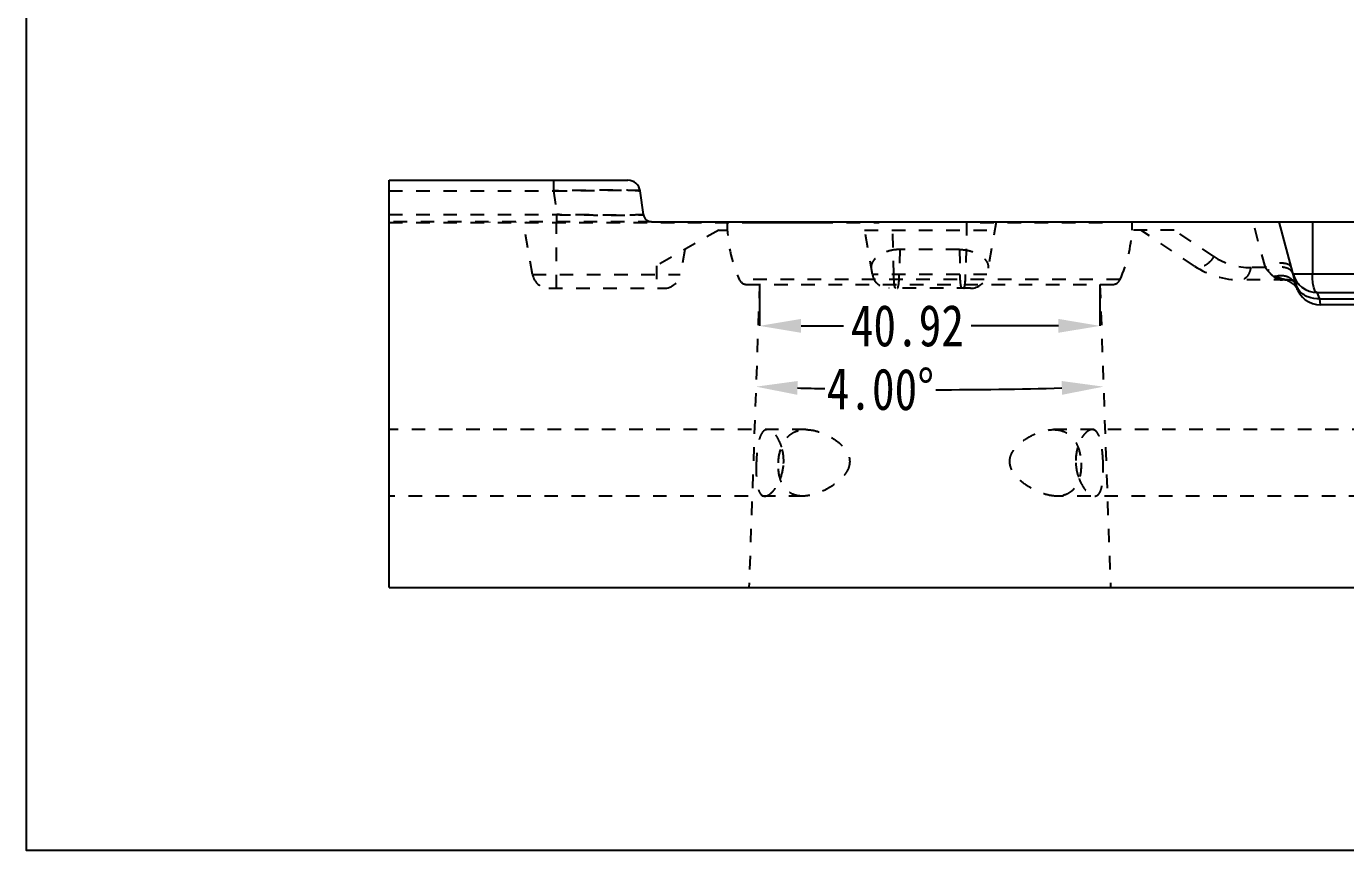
# Model space of a CAD drawing. Header units: millimetres. Extents: x 780 to 4422, y -1506 to 1268.
# Drawn here: x 1799.7 to 1958.3, y -810.9 to -711.7 of the extents above; entities that cross this region are included whole.
import ezdxf

# ---------------------------------------------------------------- set-up
doc = ezdxf.new("R2010")
doc.units = ezdxf.units.MM
doc.header["$LTSCALE"] = 16.335
doc.header["$PDMODE"] = 3
doc.header["$PDSIZE"] = 0.3125
doc.linetypes.add('HIDDEN', pattern=[0.2, 0.1, -0.1])
doc.layers.get('0').update_dxf_attribs({"linetype": 'CONTINUOUS'})
doc.layers.get('Defpoints').update_dxf_attribs({"linetype": 'CONTINUOUS'})
doc.layers.add('DEFAULT_2', color=8, linetype='HIDDEN')
doc.styles.get("Standard").update_dxf_attribs({"font": 'txt', "width": 0.8})
doc.dimstyles.get("Standard").update_dxf_attribs({"dimtxt": 0.15625, "dimasz": 0.1875, "dimexe": 0.125, "dimexo": 0.0625, "dimtad": 0, "dimtih": 1, "dimtoh": 1, "dimdsep": 46, "dimtxsty": 'Standard', "dimcen": 0.09, "dimadec": 0, "dimazin": 0, "dimtp": 0.01, "dimtm": 0.01, "dimtfac": 1, "dimtofl": 0, "dimtmove": 0, "dimatfit": 3, "dimfxl": 0, "dimtolj": 1, "dimarcsym": 0})

# ---------------------------------------------------------------- blocks, each defined once
blk = doc.blocks.new('*D280')
at = {"color": 4, "lineweight": -2}
for start, end in [(268.47859, 268.79351), (270.06976, 271.52141)]:
    blk.add_arc((1908.26, -156.85), 598.6, start, end, dxfattribs=at)
at = {"color": 4}
for points in [[(1892.34, -756.06), (1892.39, -754.4), (1887.37, -755.08)], [(1924.12, -754.4), (1924.17, -756.06), (1929.15, -755.08)]]:
    blk.add_solid(points, dxfattribs=at)
at = {"layer": 'Defpoints', "color": 0}
for p in [(1887.79, -742.78), (1928.72, -742.78), (1915.22, -755.4), (1886.52, -779.25), (1929.99, -779.25)]:
    blk.add_point(p, dxfattribs=at)
at = {"color": 6, "insert": (1902.32, -755.41), "char_height": 5, "attachment_point": 5, "rotation": 359.4316}
blk.add_mtext('\\A1;4.00°', dxfattribs=at)
blk = doc.blocks.new('*D336')
at = {"color": 4, "lineweight": -2}
for p, q in [((1887.79, -742.78), (1887.79, -747.77)), ((1928.72, -742.78), (1928.72, -747.77)), ((1892.79, -747.77), (1897.9, -747.77)), ((1923.72, -747.77), (1913.24, -747.77))]:
    blk.add_line(p, q, dxfattribs=at)
at = {"color": 4}
for points in [[(1892.79, -746.93), (1892.79, -748.6), (1887.79, -747.77)], [(1923.72, -746.93), (1923.72, -748.6), (1928.72, -747.77)]]:
    blk.add_solid(points, dxfattribs=at)
at = {"layer": 'Defpoints', "color": 0}
for p in [(1887.79, -742.78), (1928.72, -742.78), (1887.79, -747.77)]:
    blk.add_point(p, dxfattribs=at)
at = {"color": 6, "insert": (1905.57, -747.77), "char_height": 5, "attachment_point": 5}
blk.add_mtext('\\A1;40.92', dxfattribs=at)

msp = doc.modelspace()

# ---------------------------------------------------------------- linework, layer by layer
at = {"color": 7, "linetype": 'Continuous'}
for p, q in [((1843.256, -779.247), (1843.256, -730.247)), ((1843.256, -730.247), (1871.952, -730.247)), ((1873.838, -734.386), (1873.438, -731.538)), ((1874.828, -735.247), (2041.684, -735.247)), ((1886.987, -735.247), (1886.987, -735.347)), ((1886.987, -735.347), (1894.987, -735.347)), ((1888.091, -735.247), (1888.091, -735.347)), ((1894.987, -735.247), (1894.987, -735.347)), ((1952.34, -743.023), (1950.256, -735.247)), ((1954.256, -735.247), (1954.256, -741.523)), ((1951.938, -741.523), (1964.574, -741.523)), ((1954.836, -743.747), (1961.677, -743.747)), ((1955.157, -744.497), (1954.836, -743.747)), ((1955.157, -744.497), (1961.355, -744.497)), ((1955.238, -745.247), (1955.157, -744.497)), ((1961.275, -745.247), (1955.238, -745.247)), ((1843.256, -779.247), (2073.256, -779.247))]:
    msp.add_line(p, q, dxfattribs=at)
msp.add_lwpolyline([(1799.657, -377.234), (2208.081, -377.234), (2208.081, -810.894), (1799.657, -810.894)], close=True)
for centre, radius, start, end in [((1871.952, -731.747), 1.5, 8, 90), ((1874.828, -734.247), 1, 188, 270), ((1954.836, -740.747), 3, 195, 270), ((1955.238, -742.247), 3, 195, 270), ((1954.384, -742.14), 2.204, 203.23554, 214.96577), ((1954.412, -742.121), 2.238, 214.94941, 217.59684)]:
    msp.add_arc(centre, radius, start, end, dxfattribs=at)
for points, knots in [([(1954.837, -743.747), (1954.793, -743.747), (1954.694, -743.715), (1954.582, -743.581), (1954.49, -743.384), (1954.41, -743.12), (1954.345, -742.793), (1954.274, -742.255), (1954.257, -741.824), (1954.256, -741.523)], [0, 0, 0, 0, 0.0550608, 0.1214999, 0.2105357, 0.3250036, 0.4642683, 0.6258124, 1, 1, 1, 1]), ([(1955.157, -744.497), (1954.674, -744.533), (1953.932, -744.434), (1953.104, -743.98), (1952.774, -743.662), (1952.639, -743.487)], [0, 0, 0, 0, 0.5180712, 0.7640381, 1, 1, 1, 1])]:
    msp.add_open_spline(points, degree=3, knots=knots, dxfattribs=at)
at = {"layer": 'DEFAULT_2', "color": 8, "linetype": 'HIDDEN'}
for p, q in [((1863.04, -730.247), (1863.04, -731.538)), ((1843.256, -731.538), (1863.04, -731.538)), ((1863.04, -731.538), (1863.44, -734.386)), ((1843.256, -734.386), (1863.44, -734.386)), ((1874.828, -735.247), (1843.256, -735.247)), ((1843.256, -735.347), (1886.987, -735.347)), ((1853.455, -735.347), (1853.455, -735.247)), ((1855.348, -735.247), (1855.348, -735.347)), ((1858.442, -735.247), (1858.442, -735.347)), ((1860.51, -741.594), (1859.391, -735.247)), ((1859.671, -735.247), (1859.677, -735.297)), ((1859.684, -735.347), (1859.671, -735.247)), ((1859.677, -735.297), (1859.684, -735.347)), ((1863.391, -743.247), (1863.391, -735.247)), ((1863.44, -735.247), (1863.44, -734.386)), ((1867.941, -735.247), (1867.955, -735.347)), ((1894.987, -735.347), (1902.177, -735.347)), ((1901.375, -741.594), (1900.256, -735.247)), ((1902.164, -735.247), (1902.177, -735.347)), ((1903.935, -741.594), (1903.81, -735.247)), ((1912.69, -735.247), (1912.569, -741.594)), ((1914.348, -735.247), (1914.336, -735.347)), ((1914.336, -735.347), (1929.526, -735.347)), ((1916.256, -735.247), (1915.137, -741.594)), ((1921.526, -735.347), (1921.526, -735.247)), ((1928.421, -735.247), (1928.421, -735.347)), ((1929.526, -735.247), (1929.526, -735.347)), ((1948.608, -740.765), (1947.129, -735.247)), ((1882.891, -736.247), (1875.391, -740.533)), ((1882.891, -736.247), (1883.92, -736.247)), ((1900.433, -736.247), (1916.08, -736.247)), ((1937.646, -736.247), (1932.587, -736.247)), ((1940.102, -740.567), (1933.621, -736.247)), ((1942.407, -739.421), (1937.646, -736.247)), ((1878.803, -738.583), (1878.272, -741.594)), ((1904.672, -738.583), (1904.607, -741.594)), ((1911.841, -738.583), (1904.672, -738.583)), ((1911.841, -738.583), (1911.906, -741.594)), ((1875.391, -740.533), (1875.391, -743.247)), ((1860.51, -741.594), (1878.272, -741.594)), ((1931.148, -742.188), (1885.365, -742.188)), ((1915.137, -741.594), (1901.375, -741.594)), ((1948.608, -740.765), (1946.844, -740.765)), ((1862.48, -743.247), (1876.302, -743.247)), ((1886.283, -742.784), (1930.23, -742.784)), ((1913.167, -743.247), (1903.345, -743.247)), ((1951.265, -742.247), (1945.649, -742.247)), ((1893.357, -760.247), (1843.256, -760.247)), ((1993.357, -760.247), (1923.155, -760.247)), ((1892.965, -768.247), (1843.256, -768.247)), ((1992.965, -768.247), (1923.548, -768.247))]:
    msp.add_line(p, q, dxfattribs=at)
at = {"layer": 'DEFAULT_2', "color": 2, "linetype": 'HIDDEN'}
for p, q in [((1887.795, -742.784), (1886.522, -779.247)), ((1928.718, -742.784), (1929.991, -779.247))]:
    msp.add_line(p, q, dxfattribs=at)
at = {"layer": 'DEFAULT_2', "color": 8, "linetype": 'HIDDEN'}
for centre, radius, start, end in [((1900.976, -735.247), 17.085, 180, 203.96948), ((1942.472, -722.922), 42.367, 196.91156, 197.05296), ((1916.993, -735.422), 15.616, 356.97169, 0.64221), ((1917.077, -735.424), 15.532, 356.96184, 0.65206), ((1915.536, -735.247), 17.085, 336.03052, 356.64451), ((1945.649, -732.247), 10, 236.30993, 270), ((1946.844, -732.765), 8, 236.30975, 270.00018), ((1862.48, -741.247), 2, 190, 270), ((1876.302, -741.247), 2, 270, 350), ((1886.283, -741.779), 1.005, 203.96948, 270), ((1903.345, -741.247), 2, 190, 270), ((1913.167, -741.247), 2, 270, 350), ((1930.23, -741.779), 1.005, 270, 336.03052), ((1952.961, -737.71), 5.319, 215.05652, 220.2198), ((1952.944, -737.723), 5.296, 215.0465, 220.2363), ((1950.655, -744.247), 2, 23.57818, 90), ((1951.265, -744.247), 2, 44.427, 90), ((1954.313, -742.172), 2.126, 195.0283, 203.2049), ((1884.697, -763.992), 6.007, 339.13343, 356.71257), ((1884.962, -764.005), 5.741, 356.69288, 357.58308), ((1931.55, -764.005), 5.741, 182.41692, 183.30712)]:
    msp.add_arc(centre, radius, start, end, dxfattribs=at)
for points, knots in [([(1873.438, -731.538), (1873.437, -731.533), (1873.414, -731.525), (1873.379, -731.518), (1873.314, -731.509), (1873.227, -731.502), (1873.115, -731.494), (1872.918, -731.485), (1872.613, -731.475), (1872.179, -731.466), (1871.657, -731.459), (1871.051, -731.455), (1870.369, -731.454), (1869.615, -731.456), (1868.49, -731.461), (1866.968, -731.476), (1865.042, -731.502), (1863.716, -731.525), (1863.04, -731.538)], [0, 0, 0, 0, 0.0016144, 0.0054096, 0.0115186, 0.0199587, 0.0307297, 0.0438186, 0.0768195, 0.1186834, 0.1690473, 0.2274239, 0.2932806, 0.3659586, 0.4447598, 0.6175485, 0.8050511, 1, 1, 1, 1]), ([(1863.04, -731.538), (1863.716, -731.525), (1865.042, -731.502), (1866.968, -731.476), (1868.491, -731.461), (1869.616, -731.456), (1870.369, -731.454), (1871.052, -731.455), (1871.657, -731.459), (1872.18, -731.466), (1872.614, -731.475), (1872.918, -731.485), (1873.115, -731.494), (1873.227, -731.502), (1873.314, -731.509), (1873.379, -731.518), (1873.414, -731.525), (1873.437, -731.533), (1873.438, -731.538)], [0, 0, 0, 0, 0.1949408, 0.3824747, 0.5553005, 0.6341141, 0.706789, 0.7726345, 0.8309976, 0.8813398, 0.923191, 0.956183, 0.9692689, 0.9800385, 0.9884788, 0.9945889, 0.9983852, 1, 1, 1, 1]), ([(1873.838, -734.386), (1873.839, -734.39), (1873.814, -734.395), (1873.785, -734.4), (1873.72, -734.405), (1873.637, -734.41), (1873.526, -734.415), (1873.332, -734.422), (1873.029, -734.428), (1872.596, -734.434), (1872.075, -734.439), (1871.469, -734.441), (1870.786, -734.442), (1870.03, -734.441), (1868.903, -734.437), (1867.376, -734.428), (1865.446, -734.41), (1864.117, -734.395), (1863.44, -734.386)], [0, 0, 0, 0, 0.0012619, 0.004786, 0.0106559, 0.0188798, 0.0294572, 0.0423748, 0.0751025, 0.1167926, 0.1670815, 0.2254839, 0.291444, 0.3643034, 0.4433368, 0.6167054, 0.8046739, 1, 1, 1, 1]), ([(1863.44, -734.386), (1864.118, -734.395), (1865.448, -734.41), (1867.38, -734.428), (1868.908, -734.437), (1870.036, -734.441), (1870.791, -734.442), (1871.474, -734.441), (1872.079, -734.439), (1872.599, -734.434), (1873.031, -734.428), (1873.333, -734.422), (1873.527, -734.415), (1873.637, -734.41), (1873.72, -734.405), (1873.786, -734.4), (1873.814, -734.395), (1873.839, -734.39), (1873.838, -734.386)], [0, 0, 0, 0, 0.1955265, 0.3837638, 0.5572371, 0.6362779, 0.7091001, 0.77499, 0.8333066, 0.8834917, 0.925088, 0.9577333, 0.9706128, 0.9811659, 0.9893751, 0.9952306, 0.998743, 1, 1, 1, 1]), ([(1904.672, -738.583), (1904.179, -738.583), (1903.256, -738.724), (1902.244, -739.191), (1901.664, -739.682), (1901.38, -740.051), (1901.224, -740.436), (1901.218, -740.699), (1901.239, -740.819)], [0, 0, 0, 0, 0.3278596, 0.6110928, 0.7284116, 0.8298627, 0.9184686, 1, 1, 1, 1]), ([(1911.841, -738.583), (1912.334, -738.583), (1913.257, -738.724), (1914.268, -739.191), (1914.848, -739.682), (1915.133, -740.051), (1915.288, -740.436), (1915.295, -740.699), (1915.274, -740.819)], [0, 0, 0, 0, 0.3278596, 0.6110928, 0.7284116, 0.8298627, 0.9184686, 1, 1, 1, 1]), ([(1942.407, -739.421), (1942.27, -739.664), (1941.943, -740.098), (1941.414, -740.501), (1940.965, -740.677), (1940.648, -740.728), (1940.353, -740.696), (1940.178, -740.618), (1940.102, -740.567)], [0, 0, 0, 0, 0.2943569, 0.5676842, 0.6900206, 0.8015362, 0.9037396, 1, 1, 1, 1]), ([(1951.735, -740.765), (1951.713, -740.683), (1951.607, -740.517), (1951.334, -740.353), (1950.969, -740.255), (1950.53, -740.225), (1950.043, -740.263), (1949.539, -740.368), (1949.054, -740.532), (1948.749, -740.681), (1948.608, -740.765)], [0, 0, 0, 0, 0.0745238, 0.1639546, 0.2742006, 0.4044622, 0.549653, 0.702704, 0.8557528, 1, 1, 1, 1]), ([(1904.155, -743.247), (1904.138, -743.247), (1904.101, -743.201), (1904.072, -743.111), (1904.037, -742.962), (1903.994, -742.67), (1903.954, -742.207), (1903.939, -741.812), (1903.935, -741.594)], [0, 0, 0, 0, 0.0291513, 0.0870079, 0.1767878, 0.2966394, 0.6131333, 1, 1, 1, 1]), ([(1904.012, -742.786), (1903.988, -742.609), (1903.955, -742.211), (1903.939, -741.813), (1903.935, -741.594)], [0, 0, 0, 0, 0.4492682, 1, 1, 1, 1]), ([(1904.157, -743.247), (1904.141, -743.247), (1904.105, -743.201), (1904.077, -743.111), (1904.043, -742.962), (1904.001, -742.67), (1903.962, -742.207), (1903.948, -741.812), (1903.944, -741.594)], [0, 0, 0, 0, 0.028695, 0.0863801, 0.1761211, 0.2960151, 0.6127571, 1, 1, 1, 1]), ([(1904.019, -742.786), (1903.996, -742.609), (1903.963, -742.211), (1903.948, -741.813), (1903.944, -741.594)], [0, 0, 0, 0, 0.4492208, 1, 1, 1, 1]), ([(1904.367, -743.247), (1904.385, -743.247), (1904.425, -743.203), (1904.457, -743.111), (1904.495, -742.962), (1904.543, -742.67), (1904.586, -742.208), (1904.602, -741.812), (1904.607, -741.594)], [0, 0, 0, 0, 0.0307118, 0.0891739, 0.1790967, 0.2988061, 0.6144415, 1, 1, 1, 1]), ([(1904.45, -743.126), (1904.477, -743.048), (1904.516, -742.85), (1904.56, -742.504), (1904.592, -742.073), (1904.603, -741.76), (1904.607, -741.594)], [0, 0, 0, 0, 0.1604673, 0.3909053, 0.6773267, 1, 1, 1, 1]), ([(1912.145, -743.247), (1912.128, -743.247), (1912.088, -743.203), (1912.056, -743.111), (1912.017, -742.962), (1911.97, -742.67), (1911.927, -742.208), (1911.91, -741.812), (1911.906, -741.594)], [0, 0, 0, 0, 0.0307118, 0.0891739, 0.1790967, 0.2988061, 0.6144415, 1, 1, 1, 1]), ([(1912.062, -743.126), (1912.036, -743.048), (1911.996, -742.85), (1911.953, -742.504), (1911.921, -742.073), (1911.909, -741.76), (1911.906, -741.594)], [0, 0, 0, 0, 0.1604673, 0.3909052, 0.6773267, 1, 1, 1, 1]), ([(1912.355, -743.247), (1912.371, -743.247), (1912.407, -743.201), (1912.435, -743.111), (1912.469, -742.962), (1912.511, -742.67), (1912.55, -742.207), (1912.565, -741.812), (1912.569, -741.594)], [0, 0, 0, 0, 0.028695, 0.0863801, 0.1761211, 0.2960151, 0.6127571, 1, 1, 1, 1]), ([(1912.358, -743.247), (1912.374, -743.247), (1912.411, -743.201), (1912.44, -743.111), (1912.475, -742.962), (1912.519, -742.67), (1912.558, -742.207), (1912.573, -741.812), (1912.578, -741.594)], [0, 0, 0, 0, 0.0291513, 0.0870079, 0.1767878, 0.2966394, 0.6131333, 1, 1, 1, 1]), ([(1912.494, -742.786), (1912.517, -742.609), (1912.55, -742.211), (1912.565, -741.813), (1912.569, -741.594)], [0, 0, 0, 0, 0.4492208, 1, 1, 1, 1]), ([(1912.5, -742.786), (1912.524, -742.609), (1912.558, -742.211), (1912.573, -741.813), (1912.578, -741.594)], [0, 0, 0, 0, 0.4492682, 1, 1, 1, 1]), ([(1946.844, -740.765), (1946.811, -740.967), (1946.708, -741.346), (1946.442, -741.829), (1946.083, -742.161), (1945.786, -742.247), (1945.649, -742.247)], [0, 0, 0, 0, 0.3007884, 0.5695327, 0.7990722, 1, 1, 1, 1]), ([(1948.608, -740.765), (1948.777, -741.005), (1949.115, -741.413), (1949.515, -741.761), (1949.706, -741.894)], [0, 0, 0, 0, 0.5577047, 1, 1, 1, 1]), ([(1951.938, -741.523), (1951.91, -741.42), (1951.807, -741.216), (1951.542, -740.976), (1951.185, -740.806), (1950.6, -740.68), (1949.795, -740.736), (1949.18, -740.974), (1948.9, -741.144)], [0, 0, 0, 0, 0.0932317, 0.1944303, 0.307778, 0.4341802, 0.7141126, 1, 1, 1, 1]), ([(1951.265, -742.247), (1951.187, -742.247), (1951.016, -742.225), (1950.641, -742.141), (1950.125, -741.968), (1949.48, -741.658), (1949.073, -741.346), (1948.901, -741.144)], [0, 0, 0, 0, 0.0883346, 0.1934824, 0.4335208, 0.7006751, 1, 1, 1, 1]), ([(1952.34, -743.023), (1952.275, -742.78), (1952.016, -742.309), (1951.348, -741.847), (1950.527, -741.685), (1949.967, -741.791), (1949.706, -741.894)], [0, 0, 0, 0, 0.2360642, 0.4810744, 0.7374343, 1, 1, 1, 1]), ([(1949.706, -741.894), (1949.86, -742.001), (1950.165, -742.159), (1950.502, -742.247), (1950.655, -742.247)], [0, 0, 0, 0, 0.5513195, 1, 1, 1, 1]), ([(1949.914, -741.86), (1950.117, -741.955), (1950.506, -742.103), (1950.911, -742.208), (1951.101, -742.234)], [0, 0, 0, 0, 0.5390662, 1, 1, 1, 1]), ([(1951.338, -741.904), (1951.276, -741.877), (1951.018, -741.782), (1950.74, -741.74), (1950.533, -741.739)], [0, 0, 0, 0, 0.2467113, 1, 1, 1, 1]), ([(1951.101, -742.234), (1951.115, -742.236), (1951.17, -742.243), (1951.225, -742.247), (1951.265, -742.247)], [0, 0, 0, 0, 0.2671813, 1, 1, 1, 1]), ([(1951.6, -741.039), (1951.566, -741.013), (1951.417, -740.911), (1951.248, -740.84), (1951.115, -740.801)], [0, 0, 0, 0, 0.235673, 1, 1, 1, 1]), ([(1952.34, -743.023), (1952.275, -742.78), (1952.017, -742.31), (1951.579, -742.007), (1951.338, -741.904)], [0, 0, 0, 0, 0.4906991, 1, 1, 1, 1]), ([(1951.938, -741.523), (1951.913, -741.43), (1951.825, -741.246), (1951.682, -741.102), (1951.6, -741.039)], [0, 0, 0, 0, 0.4825982, 1, 1, 1, 1]), ([(1904.078, -743.126), (1904.072, -743.105), (1904.042, -742.993), (1904.025, -742.878), (1904.012, -742.786)], [0, 0, 0, 0, 0.1960745, 1, 1, 1, 1]), ([(1904.155, -743.247), (1904.138, -743.247), (1904.101, -743.201), (1904.088, -743.157), (1904.078, -743.126)], [0, 0, 0, 0, 0.3350423, 1, 1, 1, 1]), ([(1904.157, -743.247), (1904.141, -743.247), (1904.105, -743.201), (1904.092, -743.157), (1904.083, -743.126)], [0, 0, 0, 0, 0.3321945, 1, 1, 1, 1]), ([(1904.45, -743.126), (1904.458, -743.105), (1904.49, -742.993), (1904.509, -742.878), (1904.523, -742.786)], [0, 0, 0, 0, 0.1966365, 1, 1, 1, 1]), ([(1912.062, -743.126), (1912.055, -743.105), (1912.023, -742.993), (1912.003, -742.878), (1911.99, -742.786)], [0, 0, 0, 0, 0.1966365, 1, 1, 1, 1]), ([(1912.355, -743.247), (1912.371, -743.247), (1912.408, -743.201), (1912.42, -743.157), (1912.429, -743.126)], [0, 0, 0, 0, 0.3321946, 1, 1, 1, 1]), ([(1912.358, -743.247), (1912.374, -743.247), (1912.412, -743.201), (1912.425, -743.157), (1912.434, -743.126)], [0, 0, 0, 0, 0.3350424, 1, 1, 1, 1]), ([(1912.434, -743.126), (1912.441, -743.105), (1912.47, -742.993), (1912.488, -742.878), (1912.5, -742.786)], [0, 0, 0, 0, 0.1960744, 1, 1, 1, 1]), ([(1888.722, -760.247), (1888.623, -760.247), (1888.409, -760.301), (1888.142, -760.541), (1887.928, -760.912), (1887.755, -761.405), (1887.619, -762.008), (1887.516, -762.701), (1887.445, -763.457), (1887.416, -763.98), (1887.407, -764.247)], [0, 0, 0, 0, 0.0665274, 0.1413103, 0.2348055, 0.3513059, 0.4904422, 0.6487036, 0.8208791, 1, 1, 1, 1]), ([(1890.466, -762.366), (1890.374, -762.058), (1890.153, -761.507), (1889.768, -760.913), (1889.433, -760.568), (1889.138, -760.344), (1888.882, -760.247), (1888.722, -760.247)], [0, 0, 0, 0, 0.3350929, 0.6139017, 0.7310768, 0.8335202, 1, 1, 1, 1]), ([(1890.06, -764.247), (1890.084, -763.662), (1890.225, -762.809), (1890.659, -761.806), (1891.071, -761.208), (1891.566, -760.755), (1892.309, -760.348), (1892.944, -760.247), (1893.357, -760.247)], [0, 0, 0, 0, 0.3037386, 0.4403582, 0.5641671, 0.6776782, 0.7854756, 1, 1, 1, 1]), ([(1893.357, -760.247), (1893.876, -760.247), (1894.678, -760.399), (1895.699, -760.791), (1896.482, -761.199), (1897.242, -761.72), (1897.824, -762.26), (1898.221, -762.779), (1898.468, -763.223), (1898.621, -763.721), (1898.642, -764.072), (1898.629, -764.247)], [0, 0, 0, 0, 0.2163698, 0.3333493, 0.455797, 0.5834469, 0.7162551, 0.7848536, 0.8550999, 0.9270528, 1, 1, 1, 1]), ([(1917.884, -764.247), (1917.871, -764.072), (1917.891, -763.721), (1918.044, -763.223), (1918.291, -762.779), (1918.689, -762.26), (1919.271, -761.72), (1920.031, -761.199), (1920.814, -760.791), (1921.835, -760.399), (1922.636, -760.247), (1923.155, -760.247)], [0, 0, 0, 0, 0.0729478, 0.1449052, 0.2151553, 0.2837569, 0.4165618, 0.5442082, 0.6666541, 0.7836328, 1, 1, 1, 1]), ([(1923.155, -760.247), (1923.569, -760.247), (1924.203, -760.348), (1924.946, -760.755), (1925.442, -761.208), (1925.854, -761.806), (1926.287, -762.809), (1926.428, -763.662), (1926.452, -764.247)], [0, 0, 0, 0, 0.2145224, 0.3223228, 0.4358375, 0.5596475, 0.6962637, 1, 1, 1, 1]), ([(1927.79, -760.247), (1927.631, -760.247), (1927.374, -760.344), (1927.08, -760.568), (1926.745, -760.913), (1926.36, -761.507), (1926.139, -762.058), (1926.046, -762.366)], [0, 0, 0, 0, 0.1664794, 0.2689226, 0.3860977, 0.6649068, 1, 1, 1, 1]), ([(1929.106, -764.247), (1929.096, -763.98), (1929.068, -763.457), (1928.996, -762.701), (1928.894, -762.008), (1928.758, -761.405), (1928.585, -760.912), (1928.371, -760.541), (1928.104, -760.301), (1927.89, -760.247), (1927.79, -760.247)], [0, 0, 0, 0, 0.1791209, 0.3512964, 0.5095578, 0.6486941, 0.7651945, 0.8586897, 0.9334726, 1, 1, 1, 1]), ([(1890.698, -764.247), (1890.705, -764.083), (1890.705, -763.449), (1890.602, -762.815), (1890.466, -762.366)], [0, 0, 0, 0, 0.2593702, 1, 1, 1, 1]), ([(1926.046, -762.366), (1926.003, -762.51), (1925.846, -763.124), (1925.794, -763.765), (1925.815, -764.247)], [0, 0, 0, 0, 0.2378424, 1, 1, 1, 1]), ([(1887.407, -764.247), (1887.398, -764.512), (1887.389, -765.032), (1887.406, -765.787), (1887.458, -766.48), (1887.549, -767.084), (1887.685, -767.578), (1887.869, -767.951), (1888.118, -768.195), (1888.325, -768.247), (1888.421, -768.247)], [0, 0, 0, 0, 0.1807364, 0.354573, 0.5141332, 0.6538534, 0.7699976, 0.8619741, 0.9346778, 1, 1, 1, 1]), ([(1892.965, -768.247), (1892.568, -768.247), (1891.958, -768.149), (1891.258, -767.738), (1890.805, -767.278), (1890.448, -766.673), (1890.104, -765.664), (1890.037, -764.82), (1890.06, -764.247)], [0, 0, 0, 0, 0.2128029, 0.318948, 0.4311203, 0.5547058, 0.6923295, 1, 1, 1, 1]), ([(1898.629, -764.247), (1898.601, -764.599), (1898.418, -765.117), (1898.024, -765.691), (1897.581, -766.198), (1896.96, -766.733), (1895.926, -767.417), (1894.612, -768.02), (1893.494, -768.247), (1892.965, -768.247)], [0, 0, 0, 0, 0.1435421, 0.2138132, 0.2826848, 0.4164045, 0.5450142, 0.7851944, 1, 1, 1, 1]), ([(1923.548, -768.247), (1923.019, -768.247), (1921.9, -768.02), (1920.587, -767.416), (1919.552, -766.733), (1918.932, -766.198), (1918.488, -765.691), (1918.095, -765.117), (1917.911, -764.599), (1917.884, -764.247)], [0, 0, 0, 0, 0.214812, 0.4549957, 0.5836071, 0.7173229, 0.7861909, 0.856459, 1, 1, 1, 1]), ([(1926.452, -764.247), (1926.476, -764.82), (1926.408, -765.664), (1926.064, -766.673), (1925.708, -767.278), (1925.255, -767.737), (1924.555, -768.149), (1923.945, -768.247), (1923.548, -768.247)], [0, 0, 0, 0, 0.3076485, 0.4452594, 0.568847, 0.6810271, 0.7871802, 1, 1, 1, 1]), ([(1925.819, -764.336), (1925.828, -764.495), (1925.889, -765.107), (1926.042, -765.709), (1926.204, -766.134)], [0, 0, 0, 0, 0.2591641, 1, 1, 1, 1]), ([(1928.092, -768.247), (1928.187, -768.247), (1928.394, -768.195), (1928.643, -767.951), (1928.827, -767.578), (1928.963, -767.084), (1929.055, -766.48), (1929.107, -765.787), (1929.124, -765.032), (1929.115, -764.512), (1929.106, -764.247)], [0, 0, 0, 0, 0.0653222, 0.1380259, 0.2300024, 0.3461466, 0.4858668, 0.645427, 0.8192636, 1, 1, 1, 1]), ([(1888.421, -768.247), (1888.584, -768.247), (1888.845, -768.145), (1889.151, -767.921), (1889.507, -767.575), (1889.93, -766.986), (1890.192, -766.438), (1890.309, -766.131)], [0, 0, 0, 0, 0.1652877, 0.2685382, 0.3867553, 0.6667679, 1, 1, 1, 1]), ([(1926.204, -766.134), (1926.321, -766.44), (1926.584, -766.987), (1927.006, -767.576), (1927.362, -767.921), (1927.668, -768.145), (1927.929, -768.247), (1928.092, -768.247)], [0, 0, 0, 0, 0.3332084, 0.6132024, 0.7314175, 0.8346736, 1, 1, 1, 1])]:
    msp.add_open_spline(points, degree=3, knots=knots, dxfattribs=at)
msp.add_open_spline([(1950.533, -741.739), (1950.253, -741.738), (1949.967, -741.791), (1949.706, -741.894)], degree=3, dxfattribs=at)

# ---------------------------------------------------------------- dimensions: what is measured, and where the dimension line sits
dim = msp.add_angular_dim_2l(base=(1915.221, -755.402), line1=((1887.795, -742.784), (1886.522, -779.247)), line2=((1928.718, -742.784), (1929.991, -779.247)), dimstyle='Standard', override={"dimtxt": 5, "dimasz": 5, "dimexe": 0, "dimexo": 0, "dimgap": 0, "dimtih": 0, "dimtoh": 0, "dimzin": 0, "dimcen": 0, "dimclrd": 4, "dimclre": 4, "dimclrt": 6, "dimadec": 2, "dimtp": 0, "dimtm": 0, "dimtzin": 0})
dim.commit()
dim.dimension.update_dxf_attribs({"geometry": '*D280', "text_midpoint": (1902.318, -755.413), "dimtype": 162})
dim = msp.add_linear_dim(base=(1887.795, -747.767), p1=(1928.718, -742.784), p2=(1887.795, -742.784), dimstyle='Standard', override={"dimtxt": 5, "dimasz": 5, "dimexe": 0, "dimexo": 0, "dimgap": 0, "dimtih": 0, "dimtoh": 0, "dimzin": 0, "dimcen": 0, "dimclrd": 4, "dimclre": 4, "dimclrt": 6, "dimadec": 2, "dimtp": 0, "dimtm": 0, "dimtzin": 0})
dim.commit()
dim.dimension.update_dxf_attribs({"geometry": '*D336', "text_midpoint": (1905.57, -747.767), "dimtype": 160})

doc.saveas('drawing.dxf')
